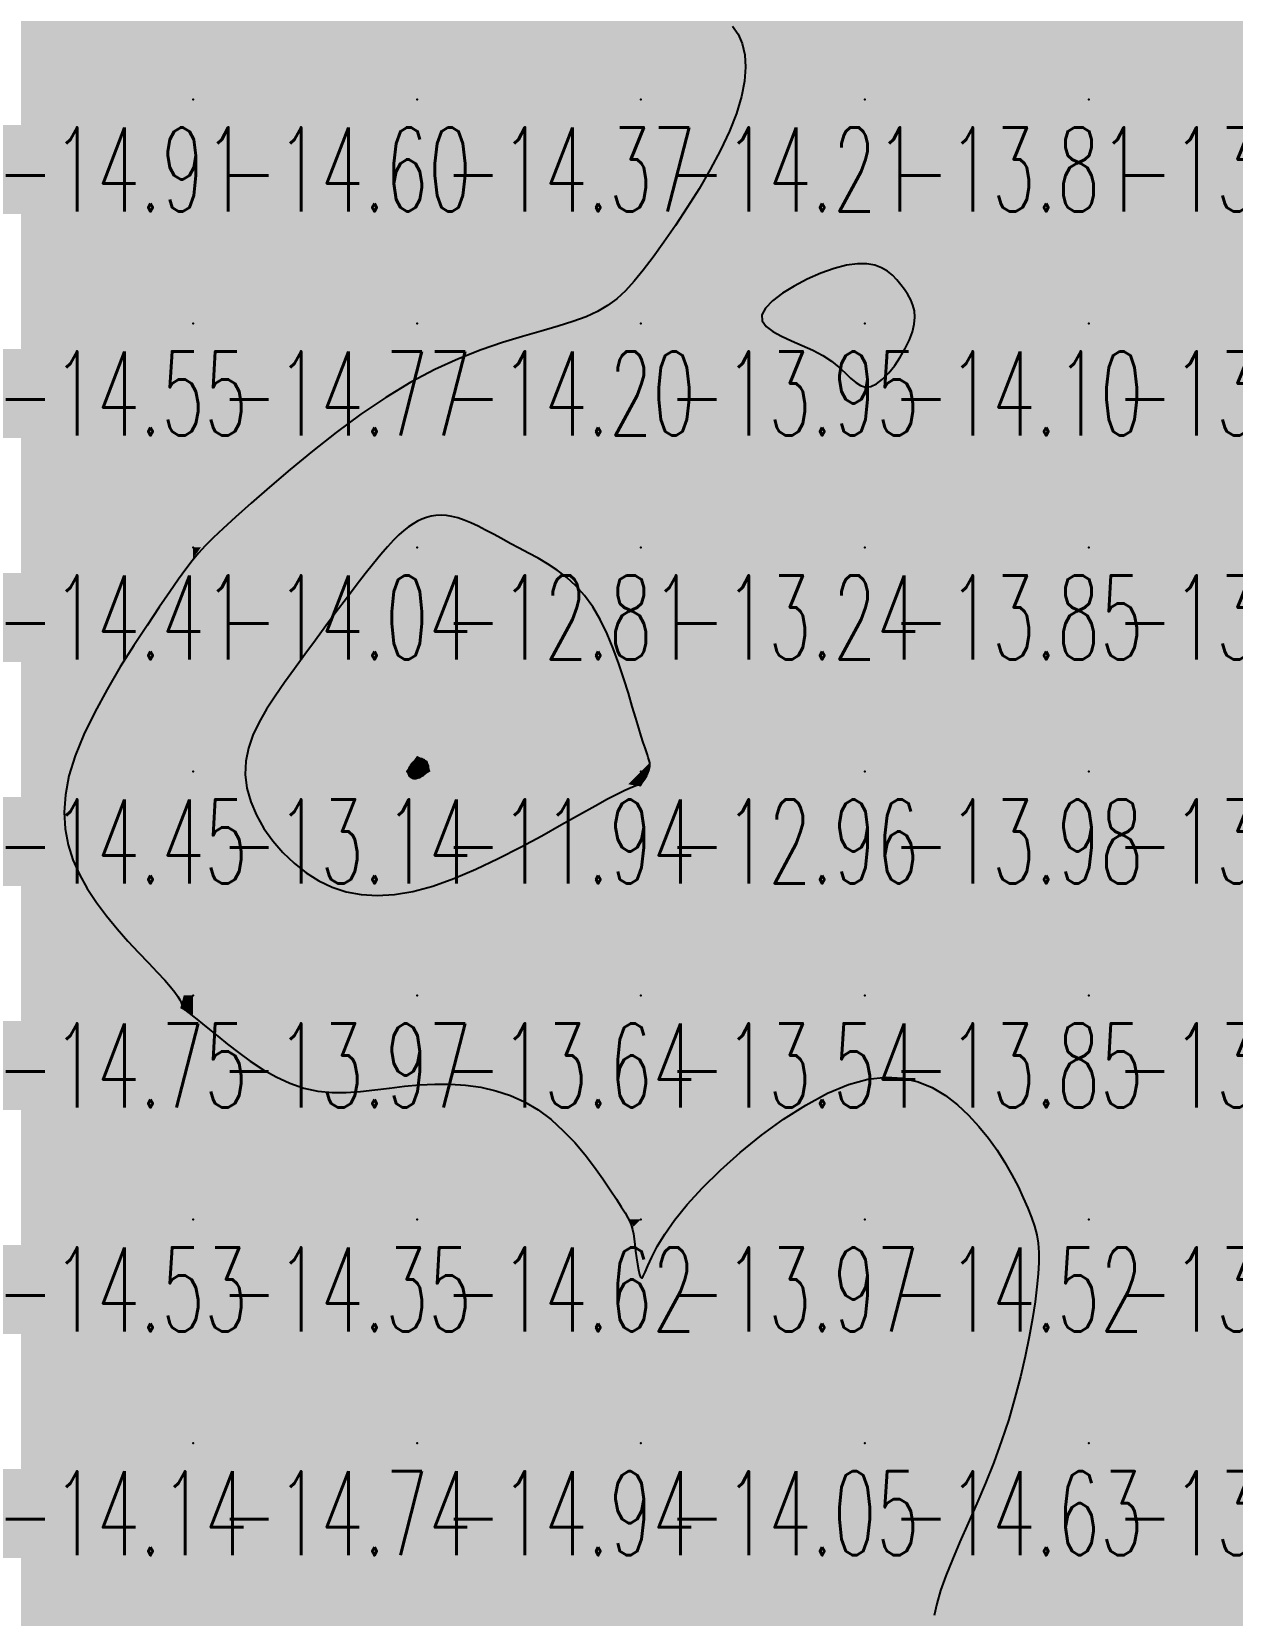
# Model space of a CAD drawing. Header units: millimetres. Extents: x 88261 to 90953, y 390274 to 392322.
# Drawn here: x 89533 to 89586.7, y 391819.6 to 391890.3 of the extents above; entities that cross this region are included whole.
import ezdxf
from ezdxf.enums import TextEntityAlignment as Align

# ---------------------------------------------------------------- set-up
doc = ezdxf.new("R2010")
doc.units = ezdxf.units.MM
doc.header["$LTSCALE"] = 25
for name, color, linetype in [('CN_03_00', 7, 'Continuous'), ('COTEAlt', 7, 'Continuous'), ('TN_COLORIAGE', 7, 'Continuous')]:
    doc.layers.add(name, color=color, linetype=linetype)
doc.styles.add('Simplex 1.0', font='Simplex.shx', dxfattribs={"width": 0.99, "height": 2.5})
doc.styles.get("Standard").update_dxf_attribs({"font": 'times.ttf'})

# ---------------------------------------------------------------- blocks, each defined once
blk = doc.blocks.new('COTE')
at = {"color": 0}
blk.add_point((0, 0), dxfattribs=at)
at = {"layer": 'COTEAlt'}
blk.add_attdef('ALT', text='', height=3.75, dxfattribs=at).set_placement((1.25, -1.25), align=Align.TOP_LEFT)

msp = doc.modelspace()

# ---------------------------------------------------------------- linework, layer by layer
at = {"layer": 'CN_03_00', "elevation": -14, "flags": 128}
msp.add_lwpolyline([(89564.345, 391890.507), (89564.591, 391890.156), (89564.772, 391889.732), (89564.884, 391889.24), (89564.92, 391888.68), (89564.874, 391888.055), (89564.742, 391887.368), (89564.518, 391886.621), (89564.2, 391885.819), (89563.802, 391884.977), (89563.344, 391884.117), (89562.843, 391883.256), (89562.319, 391882.414), (89561.79, 391881.61), (89561.275, 391880.863), (89560.793, 391880.194), (89560.355, 391879.615), (89559.95, 391879.121), (89559.56, 391878.701), (89559.168, 391878.343), (89558.755, 391878.038), (89558.304, 391877.773), (89557.796, 391877.538), (89557.214, 391877.322), (89556.545, 391877.113), (89555.791, 391876.897), (89554.962, 391876.659), (89554.065, 391876.384), (89553.108, 391876.057), (89552.101, 391875.663), (89551.05, 391875.188), (89549.965, 391874.616), (89548.855, 391873.941), (89547.74, 391873.183), (89546.641, 391872.374), (89545.581, 391871.542), (89544.579, 391870.718), (89543.659, 391869.931), (89542.841, 391869.211), (89542.147, 391868.588), (89541.589, 391868.081), (89541.147, 391867.666), (89540.789, 391867.311), (89540.486, 391866.982), (89540.207, 391866.646), (89539.922, 391866.268), (89539.6, 391865.816), (89539.212, 391865.257), (89538.735, 391864.565), (89538.189, 391863.758), (89537.6, 391862.861), (89536.996, 391861.901), (89536.405, 391860.902), (89535.853, 391859.891), (89535.368, 391858.894), (89534.978, 391857.936), (89534.704, 391857.039), (89534.543, 391856.199), (89534.488, 391855.412), (89534.531, 391854.669), (89534.664, 391853.964), (89534.879, 391853.291), (89535.167, 391852.642), (89535.521, 391852.01), (89535.932, 391851.392), (89536.383, 391850.791), (89536.857, 391850.213), (89537.338, 391849.667), (89537.808, 391849.157), (89538.25, 391848.692), (89538.647, 391848.277), (89538.981, 391847.919), (89539.241, 391847.623), (89539.433, 391847.382), (89539.569, 391847.191), (89539.659, 391847.041), (89539.715, 391846.926), (89539.748, 391846.837), (89539.771, 391846.767), (89539.793, 391846.71), (89539.826, 391846.657), (89539.878, 391846.6), (89539.955, 391846.532), (89540.065, 391846.443), (89540.215, 391846.325), (89540.411, 391846.171), (89540.661, 391845.972), (89540.972, 391845.72), (89541.348, 391845.411), (89541.784, 391845.059), (89542.271, 391844.683), (89542.802, 391844.302), (89543.367, 391843.934), (89543.96, 391843.599), (89544.572, 391843.314), (89545.194, 391843.098), (89545.821, 391842.966), (89546.451, 391842.906), (89547.085, 391842.905), (89547.725, 391842.947), (89548.371, 391843.017), (89549.025, 391843.1), (89549.687, 391843.182), (89550.359, 391843.247), (89551.039, 391843.281), (89551.725, 391843.278), (89552.411, 391843.231), (89553.092, 391843.134), (89553.762, 391842.981), (89554.417, 391842.766), (89555.052, 391842.482), (89555.66, 391842.125), (89556.238, 391841.691), (89556.782, 391841.198), (89557.289, 391840.666), (89557.755, 391840.116), (89558.177, 391839.567), (89558.553, 391839.042), (89558.879, 391838.559), (89559.152, 391838.141), (89559.371, 391837.801), (89559.54, 391837.528), (89559.668, 391837.307), (89559.762, 391837.119), (89559.83, 391836.949), (89559.877, 391836.78), (89559.913, 391836.595), (89559.944, 391836.376), (89559.976, 391836.115), (89560.012, 391835.824), (89560.05, 391835.524), (89560.091, 391835.237), (89560.136, 391834.982), (89560.184, 391834.781), (89560.236, 391834.653), (89560.291, 391834.62), (89560.354, 391834.697), (89560.437, 391834.882), (89560.557, 391835.169), (89560.732, 391835.551), (89560.978, 391836.022), (89561.311, 391836.573), (89561.749, 391837.2), (89562.307, 391837.895), (89562.997, 391838.647), (89563.799, 391839.433), (89564.687, 391840.224), (89565.635, 391840.991), (89566.619, 391841.707), (89567.611, 391842.344), (89568.587, 391842.872), (89569.52, 391843.264), (89570.389, 391843.5), (89571.194, 391843.587), (89571.939, 391843.542), (89572.626, 391843.38), (89573.261, 391843.119), (89573.846, 391842.773), (89574.386, 391842.359), (89574.884, 391841.894), (89575.345, 391841.392), (89575.768, 391840.864), (89576.153, 391840.321), (89576.502, 391839.773), (89576.814, 391839.231), (89577.089, 391838.705), (89577.327, 391838.206), (89577.53, 391837.744), (89577.696, 391837.324), (89577.828, 391836.933), (89577.925, 391836.555), (89577.99, 391836.172), (89578.022, 391835.765), (89578.023, 391835.318), (89577.994, 391834.812), (89577.936, 391834.231), (89577.849, 391833.562), (89577.733, 391832.812), (89577.586, 391831.994), (89577.408, 391831.122), (89577.197, 391830.208), (89576.952, 391829.265), (89576.672, 391828.305), (89576.356, 391827.343), (89576.005, 391826.39), (89575.63, 391825.454), (89575.245, 391824.545), (89574.863, 391823.669), (89574.497, 391822.835), (89574.161, 391822.05), (89573.868, 391821.324), (89573.631, 391820.663), (89573.46, 391820.074), (89573.342, 391819.549)], dxfattribs=at)
at = {"layer": 'CN_03_00', "flags": 128}
for points, elevation in [([(89570.77, 391874.544), (89571.04, 391874.753), (89571.314, 391875.033), (89571.581, 391875.365), (89571.831, 391875.732), (89572.054, 391876.117), (89572.238, 391876.503), (89572.374, 391876.871), (89572.453, 391877.209), (89572.48, 391877.516), (89572.459, 391877.798), (89572.397, 391878.058), (89572.301, 391878.301), (89572.175, 391878.531), (89572.026, 391878.752), (89571.86, 391878.969), (89571.681, 391879.184), (89571.483, 391879.389), (89571.258, 391879.574), (89570.997, 391879.728), (89570.692, 391879.841), (89570.336, 391879.904), (89569.919, 391879.906), (89569.435, 391879.837), (89568.881, 391879.691), (89568.284, 391879.478), (89567.676, 391879.213), (89567.092, 391878.911), (89566.564, 391878.587), (89566.125, 391878.254), (89565.808, 391877.928), (89565.647, 391877.623), (89565.663, 391877.351), (89565.836, 391877.107), (89566.134, 391876.884), (89566.524, 391876.673), (89566.975, 391876.469), (89567.455, 391876.261), (89567.931, 391876.044), (89568.373, 391875.81), (89568.755, 391875.554), (89569.081, 391875.289), (89569.363, 391875.031), (89569.612, 391874.797), (89569.841, 391874.603), (89570.06, 391874.465), (89570.28, 391874.399), (89570.515, 391874.422), (89570.77, 391874.544)], -14), ([(89542.647, 391856.491), (89542.819, 391855.882), (89543.075, 391855.28), (89543.408, 391854.695), (89543.806, 391854.135), (89544.26, 391853.612), (89544.76, 391853.135), (89545.295, 391852.714), (89545.859, 391852.359), (89546.454, 391852.074), (89547.084, 391851.865), (89547.756, 391851.736), (89548.473, 391851.693), (89549.241, 391851.739), (89550.064, 391851.879), (89550.948, 391852.119), (89551.893, 391852.458), (89552.878, 391852.877), (89553.877, 391853.351), (89554.865, 391853.857), (89555.817, 391854.369), (89556.707, 391854.865), (89557.51, 391855.319), (89558.2, 391855.707), (89558.759, 391856.011), (89559.196, 391856.238), (89559.529, 391856.401), (89559.774, 391856.512), (89559.948, 391856.584), (89560.069, 391856.629), (89560.153, 391856.662), (89560.217, 391856.694), (89560.275, 391856.735), (89560.33, 391856.787), (89560.381, 391856.847), (89560.429, 391856.913), (89560.473, 391856.983), (89560.512, 391857.056), (89560.547, 391857.129), (89560.577, 391857.2), (89560.602, 391857.269), (89560.621, 391857.335), (89560.635, 391857.4), (89560.643, 391857.466), (89560.644, 391857.534), (89560.639, 391857.607), (89560.626, 391857.684), (89560.606, 391857.768), (89560.578, 391857.863), (89560.541, 391857.975), (89560.492, 391858.116), (89560.43, 391858.297), (89560.353, 391858.527), (89560.26, 391858.816), (89560.149, 391859.176), (89560.017, 391859.615), (89559.864, 391860.14), (89559.689, 391860.734), (89559.489, 391861.377), (89559.264, 391862.048), (89559.014, 391862.725), (89558.736, 391863.388), (89558.43, 391864.016), (89558.094, 391864.588), (89557.729, 391865.088), (89557.34, 391865.52), (89556.932, 391865.894), (89556.51, 391866.218), (89556.082, 391866.502), (89555.652, 391866.756), (89555.227, 391866.988), (89554.811, 391867.208), (89554.411, 391867.422), (89554.027, 391867.631), (89553.66, 391867.829), (89553.309, 391868.015), (89552.974, 391868.183), (89552.657, 391868.332), (89552.357, 391868.457), (89552.073, 391868.556), (89551.807, 391868.625), (89551.557, 391868.666), (89551.32, 391868.68), (89551.094, 391868.668), (89550.878, 391868.634), (89550.67, 391868.578), (89550.468, 391868.502), (89550.27, 391868.408), (89550.073, 391868.296), (89549.872, 391868.162), (89549.663, 391867.999), (89549.44, 391867.8), (89549.198, 391867.56), (89548.931, 391867.271), (89548.634, 391866.928), (89548.301, 391866.525), (89547.93, 391866.058), (89547.526, 391865.534), (89547.094, 391864.965), (89546.643, 391864.362), (89546.178, 391863.735), (89545.708, 391863.095), (89545.239, 391862.453), (89544.777, 391861.82), (89544.331, 391861.204), (89543.91, 391860.604), (89543.528, 391860.015), (89543.194, 391859.433), (89542.92, 391858.855), (89542.717, 391858.275), (89542.597, 391857.69), (89542.571, 391857.096), (89542.647, 391856.491)], -13), ([(89549.998, 391856.96), (89550.032, 391856.944), (89550.068, 391856.932), (89550.107, 391856.925), (89550.149, 391856.924), (89550.195, 391856.927), (89550.244, 391856.937), (89550.298, 391856.952), (89550.356, 391856.974), (89550.416, 391857.002), (89550.477, 391857.035), (89550.537, 391857.072), (89550.593, 391857.114), (89550.644, 391857.159), (89550.688, 391857.207), (89550.722, 391857.258), (89550.746, 391857.31), (89550.759, 391857.363), (89550.763, 391857.417), (89550.757, 391857.47), (89550.743, 391857.523), (89550.722, 391857.573), (89550.693, 391857.621), (89550.659, 391857.666), (89550.619, 391857.708), (89550.575, 391857.744), (89550.527, 391857.773), (89550.475, 391857.795), (89550.42, 391857.808), (89550.362, 391857.811), (89550.303, 391857.802), (89550.243, 391857.779), (89550.182, 391857.743), (89550.122, 391857.696), (89550.065, 391857.639), (89550.011, 391857.575), (89549.963, 391857.507), (89549.921, 391857.438), (89549.887, 391857.37), (89549.864, 391857.305), (89549.85, 391857.246), (89549.847, 391857.193), (89549.852, 391857.145), (89549.864, 391857.103), (89549.883, 391857.066), (89549.907, 391857.033), (89549.935, 391857.005), (89549.966, 391856.981), (89549.998, 391856.96)], -12)]:
    msp.add_lwpolyline(points, close=True, dxfattribs=dict(at, elevation=elevation))
at = {"layer": 'TN_COLORIAGE', "color": 231}
for points in [[(89530.249, 391887.239, -14.259), (89540.249, 391887.239, -14.259), (89540.249, 391897.239, -14.259)], [(89530.249, 391897.239, -14.259), (89530.249, 391887.239, -14.259), (89540.249, 391897.239, -14.259)], [(89540.249, 391887.239, -14), (89550.182, 391897.173, -14), (89540.249, 391897.239, -14), (89550.095, 391897.239, -14)], [(89540.249, 391887.239, -14), (89550.182, 391897.173, -14), (89550.249, 391887.239, -14), (89550.249, 391897.131, -14)], [(89555.432, 391892.422, -14.37), (89550.249, 391897.131, -14.37), (89550.249, 391887.239, -14.37)], [(89550.249, 391887.239, -14), (89555.432, 391892.422, -14), (89560.249, 391887.239, -14), (89560.249, 391891.078, -14)], [(89564.607, 391891.598, -14.214), (89565.563, 391887.239, -14.214), (89560.249, 391887.239, -14.214)], [(89560.249, 391891.078, -14.214), (89564.607, 391891.598, -14.214), (89560.249, 391887.239, -14.214)], [(89530.249, 391887.239, -14.604), (89530.249, 391877.239, -14.604), (89540.249, 391887.239, -14.604)], [(89530.249, 391877.239, -14.604), (89540.249, 391877.239, -14.604), (89540.249, 391887.239, -14.604)], [(89540.249, 391877.239, -14.37), (89550.249, 391877.239, -14.37), (89550.249, 391887.239, -14.37)], [(89540.249, 391887.239, -14.37), (89540.249, 391877.239, -14.37), (89550.249, 391887.239, -14.37)], [(89560.249, 391887.239, -14), (89560.249, 391879.171, -14), (89550.249, 391877.239, -14), (89558.197, 391877.239, -14)], [(89550.249, 391887.239, -14.214), (89550.249, 391877.239, -14.214), (89560.249, 391887.239, -14.214)], [(89565.563, 391887.239, -14.214), (89560.249, 391879.171, -14.214), (89560.249, 391887.239, -14.214)], [(89570.249, 391880.704, -14.1), (89563.636, 391877.239, -14.1), (89570.249, 391877.239, -14.1)], [(89571.977, 391878.968, -14.1), (89570.249, 391880.704, -14.1), (89570.249, 391877.239, -14.1)], [(89571.977, 391878.968, -14.1), (89573.004, 391877.239, -14.1), (89570.249, 391877.239, -14.1)], [(89530.249, 391867.239, -14.77), (89540.249, 391867.239, -14.77), (89540.249, 391877.239, -14.77)], [(89530.249, 391877.239, -14.77), (89530.249, 391867.239, -14.77), (89540.249, 391877.239, -14.77)], [(89550.249, 391877.239, -14), (89550.249, 391875.805, -14), (89540.249, 391867.239, -14), (89540.596, 391867.239, -14)], [(89540.249, 391877.239, -14.199), (89540.249, 391867.239, -14.199), (89550.249, 391877.239, -14.199)], [(89550.249, 391875.805, -14.199), (89558.197, 391877.239, -14.199), (89550.249, 391877.239, -14.199)], [(89569.088, 391876.079, -14.1), (89563.636, 391877.239, -14.1), (89570.249, 391877.239, -14.1)], [(89569.088, 391876.079, -14.1), (89570.249, 391873.303, -14.1), (89570.249, 391877.239, -14.1)], [(89573.004, 391877.239, -14.1), (89570.249, 391873.303, -14.1), (89570.249, 391877.239, -14.1)], [(89530.249, 391857.239, -14), (89533.678, 391857.239, -14), (89540.249, 391867.239, -14), (89540.249, 391866.765, -14)], [(89530.249, 391867.239, -14.043), (89530.249, 391857.239, -14.043), (89540.249, 391867.239, -14.043)], [(89540.596, 391867.239, -14.043), (89540.249, 391866.765, -14.043), (89540.249, 391867.239, -14.043)], [(89530.249, 391847.239, -14), (89534.905, 391851.896, -14), (89530.249, 391857.239, -14), (89533.678, 391857.239, -14)], [(89534.905, 391851.896, -14.746), (89539.828, 391847.239, -14.746), (89530.249, 391847.239, -14.746)], [(89530.249, 391847.239, -14), (89539.828, 391847.239, -14), (89530.249, 391837.239, -14), (89539.671, 391846.661, -14)], [(89530.249, 391837.239, -14), (89539.671, 391846.661, -14), (89540.249, 391837.239, -14), (89540.249, 391846.376, -14)], [(89545.167, 391842.157, -14.346), (89540.249, 391846.376, -14.346), (89540.249, 391837.239, -14.346)], [(89570.249, 391845.018, -14.521), (89560.837, 391837.239, -14.521), (89570.249, 391837.239, -14.521)], [(89575.286, 391842.277, -14.521), (89570.249, 391845.018, -14.521), (89570.249, 391837.239, -14.521)], [(89550.249, 391837.239, -14), (89550.249, 391843.585, -14), (89540.249, 391837.239, -14), (89545.167, 391842.157, -14)], [(89555.99, 391842.981, -14.622), (89550.249, 391843.585, -14.622), (89550.249, 391837.239, -14.622)], [(89555.99, 391842.981, -14.622), (89559.752, 391837.239, -14.622), (89550.249, 391837.239, -14.622)], [(89575.286, 391842.277, -14.521), (89577.914, 391837.239, -14.521), (89570.249, 391837.239, -14.521)], [(89530.249, 391827.239, -14.346), (89540.249, 391827.239, -14.346), (89540.249, 391837.239, -14.346)], [(89530.249, 391837.239, -14.346), (89530.249, 391827.239, -14.346), (89540.249, 391837.239, -14.346)], [(89540.249, 391827.239, -14.622), (89550.249, 391827.239, -14.622), (89550.249, 391837.239, -14.622)], [(89540.249, 391837.239, -14.622), (89540.249, 391827.239, -14.622), (89550.249, 391837.239, -14.622)], [(89550.249, 391827.239, -14), (89559.916, 391836.906, -14), (89550.249, 391837.239, -14), (89559.752, 391837.239, -14)], [(89550.249, 391827.239, -14), (89559.916, 391836.906, -14), (89560.249, 391827.239, -14), (89560.249, 391833.393, -14)], [(89560.249, 391827.239, -14.521), (89570.249, 391827.239, -14.521), (89570.249, 391837.239, -14.521)], [(89570.249, 391837.239, -14), (89560.837, 391837.239, -14), (89560.249, 391827.239, -14), (89560.249, 391833.393, -14)], [(89570.249, 391827.239, -14), (89578.236, 391835.227, -14), (89570.249, 391837.239, -14), (89577.914, 391837.239, -14)], [(89576.754, 391827.239, -14.629), (89578.236, 391835.227, -14.629), (89570.249, 391827.239, -14.629)], [(89530.249, 391817.239, -14.739), (89540.249, 391817.239, -14.739), (89540.249, 391827.239, -14.739)], [(89530.249, 391827.239, -14.739), (89530.249, 391817.239, -14.739), (89540.249, 391827.239, -14.739)], [(89540.249, 391817.239, -14.944), (89550.249, 391817.239, -14.944), (89550.249, 391827.239, -14.944)], [(89540.249, 391827.239, -14.944), (89540.249, 391817.239, -14.944), (89550.249, 391827.239, -14.944)], [(89550.249, 391817.239, -14.052), (89560.249, 391817.239, -14.052), (89560.249, 391827.239, -14.052)], [(89550.249, 391827.239, -14.052), (89550.249, 391817.239, -14.052), (89560.249, 391827.239, -14.052)], [(89560.249, 391817.239, -14.629), (89570.249, 391817.239, -14.629), (89570.249, 391827.239, -14.629)], [(89560.249, 391827.239, -14.629), (89560.249, 391817.239, -14.629), (89570.249, 391827.239, -14.629)], [(89570.249, 391827.239, -14), (89576.754, 391827.239, -14), (89570.249, 391817.239, -14), (89572.884, 391819.875, -14)], [(89572.884, 391819.875, -14.121), (89573.496, 391817.239, -14.121), (89570.249, 391817.239, -14.121)]]:
    msp.add_solid(points, dxfattribs=at)
at = {"layer": 'TN_COLORIAGE', "color": 221}
for points in [[(89565.563, 391887.239, -13.723), (89564.607, 391891.598, -13.723), (89570.249, 391887.239, -13.723), (89570.249, 391897.239, -13.723)], [(89570.249, 391897.239, -13.461), (89570.249, 391887.239, -13.461), (89580.249, 391897.239, -13.461)], [(89570.249, 391887.239, -13.461), (89580.249, 391887.239, -13.461), (89580.249, 391897.239, -13.461)], [(89580.249, 391897.239, -13.647), (89580.249, 391887.239, -13.647), (89590.249, 391897.239, -13.647)], [(89580.249, 391887.239, -13.647), (89590.249, 391887.239, -13.647), (89590.249, 391897.239, -13.647)], [(89560.249, 391879.171, -13.811), (89565.563, 391887.239, -13.811), (89560.249, 391877.239, -13.811), (89570.249, 391887.239, -13.811)], [(89563.636, 391877.239, -13.811), (89570.249, 391880.704, -13.811), (89560.249, 391877.239, -13.811), (89570.249, 391887.239, -13.811)], [(89570.249, 391880.704, -13.521), (89571.977, 391878.968, -13.521), (89570.249, 391887.239, -13.521), (89580.249, 391887.239, -13.521)], [(89573.004, 391877.239, -13.521), (89571.977, 391878.968, -13.521), (89580.249, 391877.239, -13.521), (89580.249, 391887.239, -13.521)], [(89580.249, 391887.239, -13.358), (89580.249, 391877.239, -13.358), (89590.249, 391887.239, -13.358)], [(89580.249, 391877.239, -13.358), (89590.249, 391877.239, -13.358), (89590.249, 391887.239, -13.358)], [(89558.197, 391877.239, -13.949), (89560.249, 391879.171, -13.949), (89560.249, 391877.239, -13.949)], [(89558.197, 391877.239, -13), (89550.249, 391875.805, -13), (89560.249, 391877.239, -13), (89550.249, 391868.583, -13)], [(89550.249, 391868.583, -13.949), (89551.888, 391868.878, -13.949), (89560.249, 391877.239, -13.949)], [(89560.249, 391877.239, -13), (89551.888, 391868.878, -13), (89560.249, 391867.239, -13), (89554.64, 391867.239, -13)], [(89563.636, 391877.239, -13.238), (89569.088, 391876.079, -13.238), (89560.249, 391877.239, -13.238), (89560.249, 391867.239, -13.238)], [(89570.249, 391873.303, -13.737), (89573.004, 391877.239, -13.737), (89570.249, 391867.239, -13.737), (89580.249, 391877.239, -13.737)], [(89570.249, 391867.239, -13.737), (89580.249, 391867.239, -13.737), (89580.249, 391877.239, -13.737)], [(89580.249, 391877.239, -13.159), (89580.249, 391867.239, -13.159), (89590.249, 391877.239, -13.159)], [(89580.249, 391867.239, -13.159), (89590.249, 391867.239, -13.159), (89590.249, 391877.239, -13.159)], [(89540.596, 391867.239, -13), (89550.249, 391875.805, -13), (89548.735, 391867.239, -13), (89550.249, 391868.583, -13)], [(89570.249, 391873.303, -13.238), (89569.088, 391876.079, -13.238), (89570.249, 391867.239, -13.238), (89560.249, 391867.239, -13.238)], [(89540.249, 391866.765, -13.144), (89533.678, 391857.239, -13.144), (89540.249, 391857.239, -13.144)], [(89540.249, 391866.765, -13), (89540.596, 391867.239, -13), (89540.249, 391857.239, -13), (89548.735, 391867.239, -13)], [(89548.735, 391867.239, -13.144), (89544.62, 391861.61, -13.144), (89540.249, 391857.239, -13.144)], [(89558.419, 391865.41, -13.238), (89554.64, 391867.239, -13.238), (89560.249, 391867.239, -13.238)], [(89558.419, 391865.41, -13.238), (89560.249, 391858.65, -13.238), (89560.249, 391867.239, -13.238)], [(89570.249, 391867.239, -13), (89560.69, 391857.68, -13), (89560.249, 391867.239, -13), (89560.249, 391858.65, -13)], [(89570.249, 391857.239, -13), (89560.631, 391857.239, -13), (89570.249, 391867.239, -13), (89560.69, 391857.68, -13)], [(89570.249, 391867.239, -13.594), (89570.249, 391857.239, -13.594), (89580.249, 391867.239, -13.594)], [(89570.249, 391857.239, -13.594), (89580.249, 391857.239, -13.594), (89580.249, 391867.239, -13.594)], [(89580.249, 391867.239, -13.445), (89580.249, 391857.239, -13.445), (89590.249, 391867.239, -13.445)], [(89580.249, 391857.239, -13.445), (89590.249, 391857.239, -13.445), (89590.249, 391867.239, -13.445)], [(89541.447, 391857.239, -13.144), (89544.62, 391861.61, -13.144), (89540.249, 391857.239, -13.144)], [(89533.678, 391857.239, -13.144), (89534.905, 391851.896, -13.144), (89540.249, 391857.239, -13.144)], [(89539.828, 391847.239, -13.144), (89534.905, 391851.896, -13.144), (89540.249, 391847.239, -13.144), (89540.249, 391857.239, -13.144)], [(89540.249, 391847.239, -13), (89545.019, 391852.009, -13), (89540.249, 391857.239, -13), (89541.447, 391857.239, -13)], [(89570.249, 391857.239, -13), (89560.631, 391857.239, -13), (89560.249, 391847.239, -13), (89560.249, 391856.564, -13)], [(89560.249, 391847.239, -13.983), (89570.249, 391847.239, -13.983), (89570.249, 391857.239, -13.983)], [(89570.249, 391857.239, -13.727), (89570.249, 391847.239, -13.727), (89580.249, 391857.239, -13.727)], [(89570.249, 391847.239, -13.727), (89580.249, 391847.239, -13.727), (89580.249, 391857.239, -13.727)], [(89580.249, 391857.239, -13.551), (89580.249, 391847.239, -13.551), (89590.249, 391857.239, -13.551)], [(89580.249, 391847.239, -13.551), (89590.249, 391847.239, -13.551), (89590.249, 391857.239, -13.551)], [(89550.249, 391851.01, -13.642), (89559.676, 391856.666, -13.642), (89550.249, 391847.239, -13.642)], [(89550.249, 391847.239, -13), (89559.676, 391856.666, -13), (89560.249, 391847.239, -13), (89560.249, 391856.564, -13)], [(89540.249, 391847.239, -13), (89545.019, 391852.009, -13), (89550.249, 391847.239, -13), (89550.249, 391851.01, -13)], [(89539.671, 391846.661, -13.967), (89539.828, 391847.239, -13.967), (89540.249, 391847.239, -13.967)], [(89540.249, 391846.376, -13.967), (89539.671, 391846.661, -13.967), (89540.249, 391847.239, -13.967)], [(89540.249, 391846.376, -13.642), (89545.167, 391842.157, -13.642), (89540.249, 391847.239, -13.642), (89550.249, 391847.239, -13.642)], [(89545.167, 391842.157, -13.642), (89550.249, 391843.585, -13.642), (89550.249, 391847.239, -13.642)], [(89550.249, 391843.585, -13.539), (89555.99, 391842.981, -13.539), (89550.249, 391847.239, -13.539), (89560.249, 391847.239, -13.539)], [(89559.752, 391837.239, -13.539), (89555.99, 391842.981, -13.539), (89560.249, 391837.239, -13.539), (89560.249, 391847.239, -13.539)], [(89560.249, 391847.239, -13.851), (89560.249, 391837.239, -13.851), (89570.249, 391847.239, -13.851)], [(89560.837, 391837.239, -13.851), (89570.249, 391845.018, -13.851), (89560.249, 391837.239, -13.851), (89570.249, 391847.239, -13.851)], [(89570.249, 391845.018, -13.487), (89575.286, 391842.277, -13.487), (89570.249, 391847.239, -13.487), (89580.249, 391847.239, -13.487)], [(89577.914, 391837.239, -13.487), (89575.286, 391842.277, -13.487), (89580.249, 391837.239, -13.487), (89580.249, 391847.239, -13.487)], [(89580.249, 391837.239, -13.65), (89590.249, 391837.239, -13.65), (89590.249, 391847.239, -13.65)], [(89580.249, 391847.239, -13.65), (89580.249, 391837.239, -13.65), (89590.249, 391847.239, -13.65)], [(89559.752, 391837.239, -13.967), (89559.916, 391836.906, -13.967), (89560.249, 391837.239, -13.967)], [(89560.249, 391833.393, -13.967), (89559.916, 391836.906, -13.967), (89560.249, 391837.239, -13.967)], [(89560.249, 391833.393, -13.967), (89560.837, 391837.239, -13.967), (89560.249, 391837.239, -13.967)], [(89578.236, 391835.227, -13.662), (89576.754, 391827.239, -13.662), (89580.249, 391837.239, -13.662), (89580.249, 391827.239, -13.662)], [(89577.914, 391837.239, -13.841), (89578.236, 391835.227, -13.841), (89580.249, 391837.239, -13.841)], [(89580.249, 391827.239, -13.409), (89590.249, 391827.239, -13.409), (89590.249, 391837.239, -13.409)], [(89580.249, 391837.239, -13.409), (89580.249, 391827.239, -13.409), (89590.249, 391837.239, -13.409)], [(89573.496, 391817.239, -13.662), (89572.884, 391819.875, -13.662), (89580.249, 391817.239, -13.662), (89580.249, 391827.239, -13.662)], [(89572.884, 391819.875, -13.662), (89576.754, 391827.239, -13.662), (89580.249, 391827.239, -13.662)], [(89580.249, 391817.239, -13.764), (89590.249, 391817.239, -13.764), (89590.249, 391827.239, -13.764)], [(89580.249, 391827.239, -13.764), (89580.249, 391817.239, -13.764), (89590.249, 391827.239, -13.764)]]:
    msp.add_solid(points, dxfattribs=at)
at = {"layer": 'TN_COLORIAGE', "color": 211}
for points in [[(89551.888, 391868.878, -12.814), (89550.249, 391868.583, -12.814), (89550.249, 391867.239, -12.814)], [(89554.64, 391867.239, -12.814), (89551.888, 391868.878, -12.814), (89550.249, 391867.239, -12.814)], [(89548.735, 391867.239, -12.814), (89550.249, 391868.583, -12.814), (89550.249, 391867.239, -12.814)], [(89544.62, 391861.61, -12), (89541.447, 391857.239, -12), (89550.249, 391867.239, -12), (89549.746, 391857.239, -12)], [(89544.62, 391861.61, -12.814), (89548.735, 391867.239, -12.814), (89550.249, 391867.239, -12.814)], [(89549.746, 391857.239, -12.814), (89550.249, 391857.933, -12.814), (89550.249, 391867.239, -12.814)], [(89554.64, 391867.239, -12), (89558.419, 391865.41, -12), (89550.249, 391867.239, -12), (89550.716, 391857.707, -12)], [(89550.716, 391857.707, -12.814), (89550.249, 391857.933, -12.814), (89550.249, 391867.239, -12.814)], [(89560.249, 391858.65, -12), (89558.419, 391865.41, -12), (89560.249, 391857.239, -12), (89550.716, 391857.707, -12)], [(89560.249, 391858.65, -12.961), (89560.69, 391857.68, -12.961), (89560.249, 391857.239, -12.961)], [(89550.716, 391857.707, -12.961), (89550.842, 391857.239, -12.961), (89560.249, 391857.239, -12.961)], [(89560.69, 391857.68, -12.961), (89560.631, 391857.239, -12.961), (89560.249, 391857.239, -12.961)], [(89541.447, 391857.239, -12), (89545.019, 391852.009, -12), (89549.746, 391857.239, -12), (89549.95, 391856.94, -12)], [(89550.249, 391851.01, -12), (89545.019, 391852.009, -12), (89550.249, 391856.883, -12), (89549.95, 391856.94, -12)], [(89559.676, 391856.666, -12), (89550.249, 391851.01, -12), (89560.249, 391857.239, -12), (89550.249, 391856.883, -12)], [(89550.249, 391856.883, -12.961), (89550.842, 391857.239, -12.961), (89560.249, 391857.239, -12.961)], [(89560.249, 391856.564, -12.961), (89559.676, 391856.666, -12.961), (89560.249, 391857.239, -12.961)], [(89560.249, 391856.564, -12.961), (89560.631, 391857.239, -12.961), (89560.249, 391857.239, -12.961)]]:
    msp.add_solid(points, dxfattribs=at)
at = {"layer": 'TN_COLORIAGE', "color": 201}
for points in [[(89550.249, 391857.933, -11.939), (89549.746, 391857.239, -11.939), (89550.249, 391857.239, -11.939)], [(89550.249, 391857.933, -11.939), (89550.716, 391857.707, -11.939), (89550.249, 391857.239, -11.939)], [(89550.842, 391857.239, -11.939), (89550.716, 391857.707, -11.939), (89550.249, 391857.239, -11.939)], [(89549.746, 391857.239, -11.939), (89549.95, 391856.94, -11.939), (89550.249, 391857.239, -11.939)], [(89550.249, 391856.883, -11.939), (89549.95, 391856.94, -11.939), (89550.249, 391857.239, -11.939)], [(89550.842, 391857.239, -11.939), (89550.249, 391856.883, -11.939), (89550.249, 391857.239, -11.939)]]:
    msp.add_solid(points, dxfattribs=at)

# ---------------------------------------------------------------- block references
at = {"layer": 'COTEAlt'}
ref = msp.add_blockref('COTE', (89530.249, 391887.239), dxfattribs=at)
ref.add_attrib('ALT', '-14.91', dxfattribs={"height": 3.75, "style": 'Simplex 1.0', "width": 0.6}).set_placement((89531.499, 391885.989), align=Align.TOP_LEFT)
ref = msp.add_blockref('COTE', (89540.249, 391887.239), dxfattribs=at)
ref.add_attrib('ALT', '-14.60', dxfattribs={"height": 3.75, "style": 'Simplex 1.0', "width": 0.6}).set_placement((89541.499, 391885.989), align=Align.TOP_LEFT)
ref = msp.add_blockref('COTE', (89550.249, 391887.239), dxfattribs=at)
ref.add_attrib('ALT', '-14.37', dxfattribs={"height": 3.75, "style": 'Simplex 1.0', "width": 0.6}).set_placement((89551.499, 391885.989), align=Align.TOP_LEFT)
ref = msp.add_blockref('COTE', (89560.249, 391887.239), dxfattribs=at)
ref.add_attrib('ALT', '-14.21', dxfattribs={"height": 3.75, "style": 'Simplex 1.0', "width": 0.6}).set_placement((89561.499, 391885.989), align=Align.TOP_LEFT)
ref = msp.add_blockref('COTE', (89570.249, 391887.239), dxfattribs=at)
ref.add_attrib('ALT', '-13.81', dxfattribs={"height": 3.75, "style": 'Simplex 1.0', "width": 0.6}).set_placement((89571.499, 391885.989), align=Align.TOP_LEFT)
ref = msp.add_blockref('COTE', (89580.249, 391887.239), dxfattribs=at)
ref.add_attrib('ALT', '-13.52', dxfattribs={"height": 3.75, "style": 'Simplex 1.0', "width": 0.6}).set_placement((89581.499, 391885.989), align=Align.TOP_LEFT)
ref = msp.add_blockref('COTE', (89530.249, 391877.239), dxfattribs=at)
ref.add_attrib('ALT', '-14.55', dxfattribs={"height": 3.75, "style": 'Simplex 1.0', "width": 0.6}).set_placement((89531.499, 391875.989), align=Align.TOP_LEFT)
ref = msp.add_blockref('COTE', (89540.249, 391877.239), dxfattribs=at)
ref.add_attrib('ALT', '-14.77', dxfattribs={"height": 3.75, "style": 'Simplex 1.0', "width": 0.6}).set_placement((89541.499, 391875.989), align=Align.TOP_LEFT)
ref = msp.add_blockref('COTE', (89550.249, 391877.239), dxfattribs=at)
ref.add_attrib('ALT', '-14.20', dxfattribs={"height": 3.75, "style": 'Simplex 1.0', "width": 0.6}).set_placement((89551.499, 391875.989), align=Align.TOP_LEFT)
ref = msp.add_blockref('COTE', (89560.249, 391877.239), dxfattribs=at)
ref.add_attrib('ALT', '-13.95', dxfattribs={"height": 3.75, "style": 'Simplex 1.0', "width": 0.6}).set_placement((89561.499, 391875.989), align=Align.TOP_LEFT)
ref = msp.add_blockref('COTE', (89570.249, 391877.239), dxfattribs=at)
ref.add_attrib('ALT', '-14.10', dxfattribs={"height": 3.75, "style": 'Simplex 1.0', "width": 0.6}).set_placement((89571.499, 391875.989), align=Align.TOP_LEFT)
ref = msp.add_blockref('COTE', (89580.249, 391877.239), dxfattribs=at)
ref.add_attrib('ALT', '-13.74', dxfattribs={"height": 3.75, "style": 'Simplex 1.0', "width": 0.6}).set_placement((89581.499, 391875.989), align=Align.TOP_LEFT)
ref = msp.add_blockref('COTE', (89530.249, 391867.239), dxfattribs=at)
ref.add_attrib('ALT', '-14.41', dxfattribs={"height": 3.75, "style": 'Simplex 1.0', "width": 0.6}).set_placement((89531.499, 391865.989), align=Align.TOP_LEFT)
ref = msp.add_blockref('COTE', (89540.249, 391867.239), dxfattribs=at)
ref.add_attrib('ALT', '-14.04', dxfattribs={"height": 3.75, "style": 'Simplex 1.0', "width": 0.6}).set_placement((89541.499, 391865.989), align=Align.TOP_LEFT)
ref = msp.add_blockref('COTE', (89550.249, 391867.239), dxfattribs=at)
ref.add_attrib('ALT', '-12.81', dxfattribs={"height": 3.75, "style": 'Simplex 1.0', "width": 0.6}).set_placement((89551.499, 391865.989), align=Align.TOP_LEFT)
ref = msp.add_blockref('COTE', (89560.249, 391867.239), dxfattribs=at)
ref.add_attrib('ALT', '-13.24', dxfattribs={"height": 3.75, "style": 'Simplex 1.0', "width": 0.6}).set_placement((89561.499, 391865.989), align=Align.TOP_LEFT)
ref = msp.add_blockref('COTE', (89570.249, 391867.239), dxfattribs=at)
ref.add_attrib('ALT', '-13.85', dxfattribs={"height": 3.75, "style": 'Simplex 1.0', "width": 0.6}).set_placement((89571.499, 391865.989), align=Align.TOP_LEFT)
ref = msp.add_blockref('COTE', (89580.249, 391867.239), dxfattribs=at)
ref.add_attrib('ALT', '-13.59', dxfattribs={"height": 3.75, "style": 'Simplex 1.0', "width": 0.6}).set_placement((89581.499, 391865.989), align=Align.TOP_LEFT)
ref = msp.add_blockref('COTE', (89530.249, 391857.239), dxfattribs=at)
ref.add_attrib('ALT', '-14.45', dxfattribs={"height": 3.75, "style": 'Simplex 1.0', "width": 0.6}).set_placement((89531.499, 391855.989), align=Align.TOP_LEFT)
ref = msp.add_blockref('COTE', (89540.249, 391857.239), dxfattribs=at)
ref.add_attrib('ALT', '-13.14', dxfattribs={"height": 3.75, "style": 'Simplex 1.0', "width": 0.6}).set_placement((89541.499, 391855.989), align=Align.TOP_LEFT)
ref = msp.add_blockref('COTE', (89550.249, 391857.239), dxfattribs=at)
ref.add_attrib('ALT', '-11.94', dxfattribs={"height": 3.75, "style": 'Simplex 1.0', "width": 0.6}).set_placement((89551.499, 391855.989), align=Align.TOP_LEFT)
ref = msp.add_blockref('COTE', (89560.249, 391857.239), dxfattribs=at)
ref.add_attrib('ALT', '-12.96', dxfattribs={"height": 3.75, "style": 'Simplex 1.0', "width": 0.6}).set_placement((89561.499, 391855.989), align=Align.TOP_LEFT)
ref = msp.add_blockref('COTE', (89570.249, 391857.239), dxfattribs=at)
ref.add_attrib('ALT', '-13.98', dxfattribs={"height": 3.75, "style": 'Simplex 1.0', "width": 0.6}).set_placement((89571.499, 391855.989), align=Align.TOP_LEFT)
ref = msp.add_blockref('COTE', (89580.249, 391857.239), dxfattribs=at)
ref.add_attrib('ALT', '-13.73', dxfattribs={"height": 3.75, "style": 'Simplex 1.0', "width": 0.6}).set_placement((89581.499, 391855.989), align=Align.TOP_LEFT)
ref = msp.add_blockref('COTE', (89530.249, 391847.239), dxfattribs=at)
ref.add_attrib('ALT', '-14.75', dxfattribs={"height": 3.75, "style": 'Simplex 1.0', "width": 0.6}).set_placement((89531.499, 391845.989), align=Align.TOP_LEFT)
ref = msp.add_blockref('COTE', (89540.249, 391847.239), dxfattribs=at)
ref.add_attrib('ALT', '-13.97', dxfattribs={"height": 3.75, "style": 'Simplex 1.0', "width": 0.6}).set_placement((89541.499, 391845.989), align=Align.TOP_LEFT)
ref = msp.add_blockref('COTE', (89550.249, 391847.239), dxfattribs=at)
ref.add_attrib('ALT', '-13.64', dxfattribs={"height": 3.75, "style": 'Simplex 1.0', "width": 0.6}).set_placement((89551.499, 391845.989), align=Align.TOP_LEFT)
ref = msp.add_blockref('COTE', (89560.249, 391847.239), dxfattribs=at)
ref.add_attrib('ALT', '-13.54', dxfattribs={"height": 3.75, "style": 'Simplex 1.0', "width": 0.6}).set_placement((89561.499, 391845.989), align=Align.TOP_LEFT)
ref = msp.add_blockref('COTE', (89570.249, 391847.239), dxfattribs=at)
ref.add_attrib('ALT', '-13.85', dxfattribs={"height": 3.75, "style": 'Simplex 1.0', "width": 0.6}).set_placement((89571.499, 391845.989), align=Align.TOP_LEFT)
ref = msp.add_blockref('COTE', (89580.249, 391847.239), dxfattribs=at)
ref.add_attrib('ALT', '-13.49', dxfattribs={"height": 3.75, "style": 'Simplex 1.0', "width": 0.6}).set_placement((89581.499, 391845.989), align=Align.TOP_LEFT)
ref = msp.add_blockref('COTE', (89530.249, 391837.239), dxfattribs=at)
ref.add_attrib('ALT', '-14.53', dxfattribs={"height": 3.75, "style": 'Simplex 1.0', "width": 0.6}).set_placement((89531.499, 391835.989), align=Align.TOP_LEFT)
ref = msp.add_blockref('COTE', (89540.249, 391837.239), dxfattribs=at)
ref.add_attrib('ALT', '-14.35', dxfattribs={"height": 3.75, "style": 'Simplex 1.0', "width": 0.6}).set_placement((89541.499, 391835.989), align=Align.TOP_LEFT)
ref = msp.add_blockref('COTE', (89550.249, 391837.239), dxfattribs=at)
ref.add_attrib('ALT', '-14.62', dxfattribs={"height": 3.75, "style": 'Simplex 1.0', "width": 0.6}).set_placement((89551.499, 391835.989), align=Align.TOP_LEFT)
ref = msp.add_blockref('COTE', (89560.249, 391837.239), dxfattribs=at)
ref.add_attrib('ALT', '-13.97', dxfattribs={"height": 3.75, "style": 'Simplex 1.0', "width": 0.6}).set_placement((89561.499, 391835.989), align=Align.TOP_LEFT)
ref = msp.add_blockref('COTE', (89570.249, 391837.239), dxfattribs=at)
ref.add_attrib('ALT', '-14.52', dxfattribs={"height": 3.75, "style": 'Simplex 1.0', "width": 0.6}).set_placement((89571.499, 391835.989), align=Align.TOP_LEFT)
ref = msp.add_blockref('COTE', (89580.249, 391837.239), dxfattribs=at)
ref.add_attrib('ALT', '-13.84', dxfattribs={"height": 3.75, "style": 'Simplex 1.0', "width": 0.6}).set_placement((89581.499, 391835.989), align=Align.TOP_LEFT)
ref = msp.add_blockref('COTE', (89530.249, 391827.239), dxfattribs=at)
ref.add_attrib('ALT', '-14.14', dxfattribs={"height": 3.75, "style": 'Simplex 1.0', "width": 0.6}).set_placement((89531.499, 391825.989), align=Align.TOP_LEFT)
ref = msp.add_blockref('COTE', (89540.249, 391827.239), dxfattribs=at)
ref.add_attrib('ALT', '-14.74', dxfattribs={"height": 3.75, "style": 'Simplex 1.0', "width": 0.6}).set_placement((89541.499, 391825.989), align=Align.TOP_LEFT)
ref = msp.add_blockref('COTE', (89550.249, 391827.239), dxfattribs=at)
ref.add_attrib('ALT', '-14.94', dxfattribs={"height": 3.75, "style": 'Simplex 1.0', "width": 0.6}).set_placement((89551.499, 391825.989), align=Align.TOP_LEFT)
ref = msp.add_blockref('COTE', (89560.249, 391827.239), dxfattribs=at)
ref.add_attrib('ALT', '-14.05', dxfattribs={"height": 3.75, "style": 'Simplex 1.0', "width": 0.6}).set_placement((89561.499, 391825.989), align=Align.TOP_LEFT)
ref = msp.add_blockref('COTE', (89570.249, 391827.239), dxfattribs=at)
ref.add_attrib('ALT', '-14.63', dxfattribs={"height": 3.75, "style": 'Simplex 1.0', "width": 0.6}).set_placement((89571.499, 391825.989), align=Align.TOP_LEFT)
ref = msp.add_blockref('COTE', (89580.249, 391827.239), dxfattribs=at)
ref.add_attrib('ALT', '-13.66', dxfattribs={"height": 3.75, "style": 'Simplex 1.0', "width": 0.6}).set_placement((89581.499, 391825.989), align=Align.TOP_LEFT)

doc.saveas('drawing.dxf')
